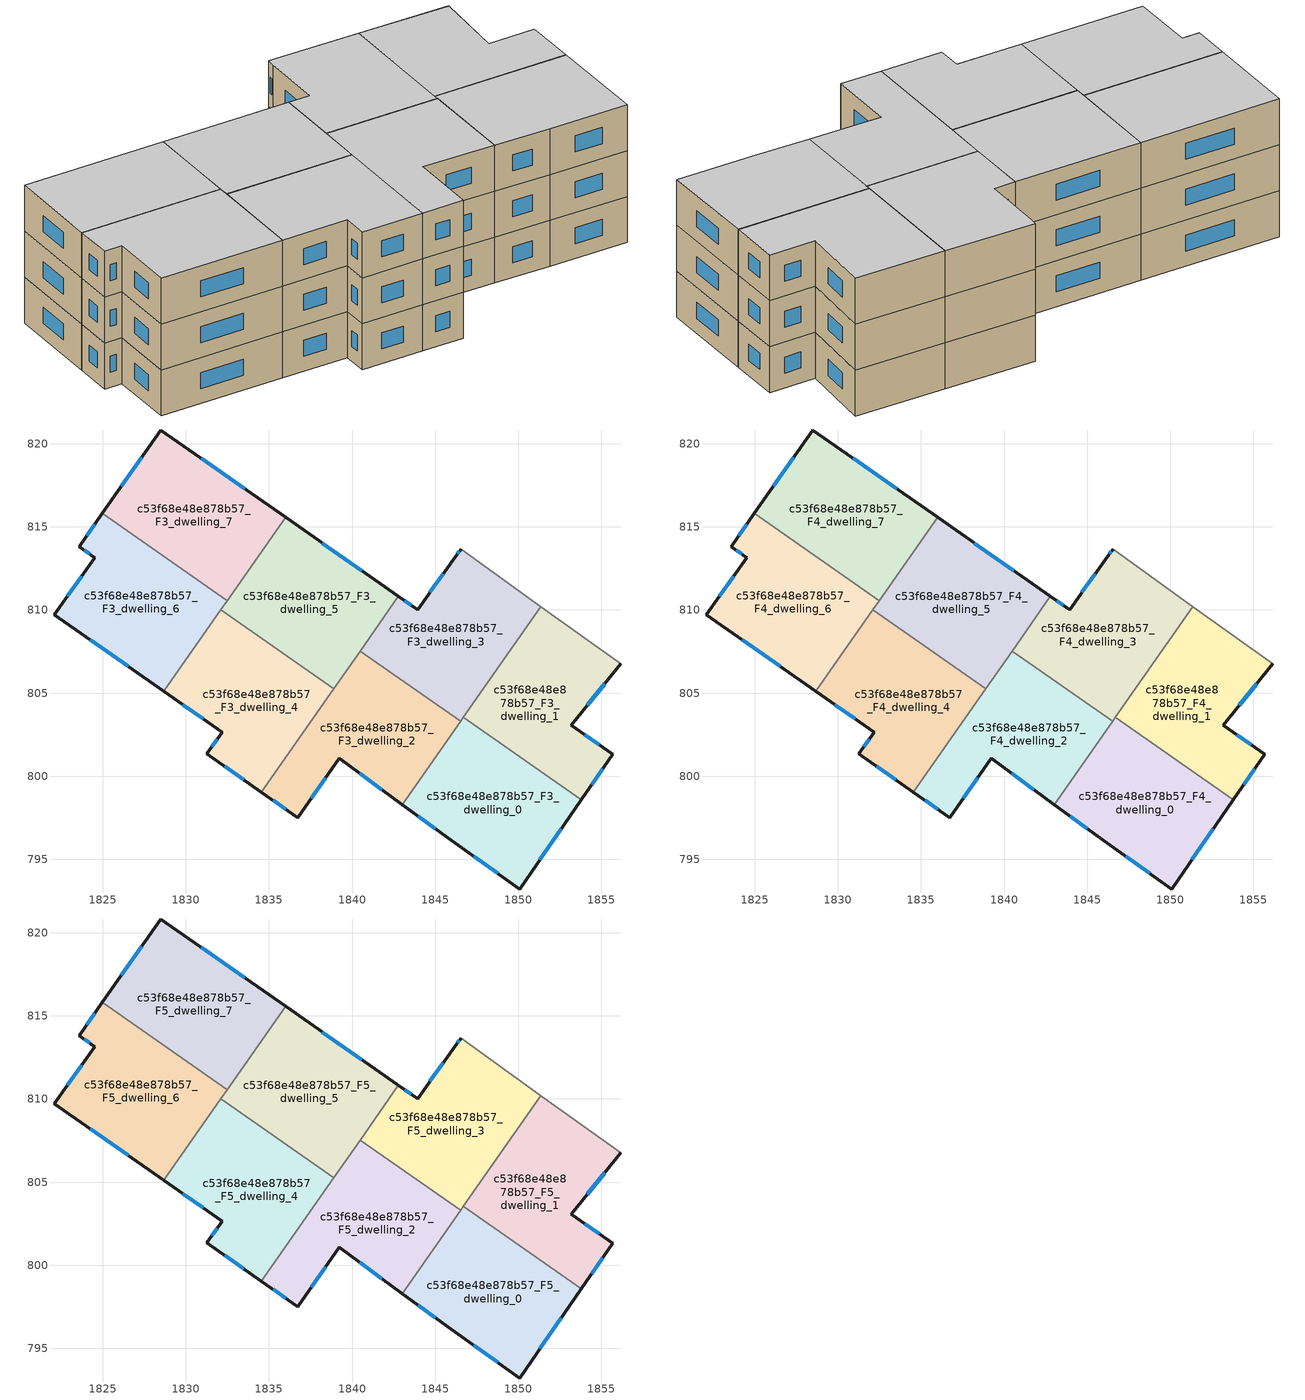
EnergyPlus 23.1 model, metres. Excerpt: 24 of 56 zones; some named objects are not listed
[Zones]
c53f68e48e878b57_F3_dwelling_0
 floor to c53f68e48e878b57_F2_dwelling_0 (EU_floor_Construction): 1853.79,798.58 1850.1,793.22 1845.96,796.16 1843.03,798.3 1846.7,803.54 z9
 wall outside (EU_wall_Construction): 1843.03,798.3 1845.96,796.16 1850.1,793.22 1853.79,798.58 z9:12
 wall to c53f68e48e878b57_F3_dwelling_1 (EU_wall_Construction): 1853.79,798.58 1846.7,803.54 z9:12
 wall to c53f68e48e878b57_F3_dwelling_2 (EU_wall_Construction): 1846.54,803.3 1843.03,798.3 z9:12
 wall to c53f68e48e878b57_F3_dwelling_3 (EU_wall_Construction): 1846.7,803.54 1846.54,803.3 z9:12
 window (EU_Window_Construction): 1851.3,794.96 1852.59,796.84 / 1847.31,795.2 1848.75,794.17 / 1843.98,797.6 1845.01,796.85 z9.98:11.02
c53f68e48e878b57_F3_dwelling_1
 floor to c53f68e48e878b57_F2_dwelling_1 (EU_floor_Construction): 1856.15,806.76 1853.19,803.06 1855.69,801.34 1853.79,798.58 1846.7,803.54 1851.36,810.21 z9
 wall outside (EU_wall_Construction): 1853.79,798.58 1855.69,801.34 1853.19,803.06 1856.15,806.76 z9:12
 wall adiabatic (EU_wall_Construction): 1856.15,806.76 1851.36,810.21 z9:12
 wall to c53f68e48e878b57_F3_dwelling_3 (EU_wall_Construction): 1851.36,810.21 1846.7,803.54 z9:12
 window (EU_Window_Construction): 1854.15,804.26 1855.19,805.55 / 1854.88,801.9 1854,802.5 / 1854.41,799.48 1855.07,800.44 z9.98:11.02
c53f68e48e878b57_F3_dwelling_2
 floor to c53f68e48e878b57_F2_dwelling_2 (EU_floor_Construction): 1846.53,803.3 1843.03,798.3 1839.23,801.08 1836.73,797.52 1834.55,799.04 1840.49,807.53 z9
 wall outside (EU_wall_Construction): 1834.55,799.04 1836.73,797.52 1839.23,801.08 1843.03,798.3 z9:12
 wall to c53f68e48e878b57_F3_dwelling_3 (EU_wall_Construction): 1846.53,803.3 1840.49,807.53 z9:12
 wall to c53f68e48e878b57_F3_dwelling_4 (EU_wall_Construction): 1838.91,805.27 1834.55,799.04 z9:12
 wall to c53f68e48e878b57_F3_dwelling_5 (EU_wall_Construction): 1840.49,807.53 1838.91,805.27 z9:12
 window (EU_Window_Construction): 1840.47,800.17 1841.8,799.2 / 1837.54,798.67 1838.42,799.92 / 1835.26,798.55 1836.02,798.01 z9.98:11.02
c53f68e48e878b57_F3_dwelling_3
 floor to c53f68e48e878b57_F2_dwelling_3 (EU_floor_Construction): 1851.36,810.21 1846.53,803.3 1840.49,807.53 1842.79,810.82 1843.94,810.02 1846.23,813.24 1846.57,813.67 z9
 wall outside (EU_wall_Construction): 1846.57,813.67 1846.23,813.24 1843.94,810.02 1842.79,810.82 z9:12
 wall adiabatic (EU_wall_Construction): 1851.36,810.21 1846.57,813.67 z9:12
 wall to c53f68e48e878b57_F3_dwelling_5 (EU_wall_Construction): 1842.79,810.82 1840.49,807.53 z9:12
 window (EU_Window_Construction): 1846.46,813.53 1846.34,813.38 / 1843.57,810.28 1843.16,810.56 / 1845.48,812.19 1844.68,811.06 z9.98:11.02
c53f68e48e878b57_F3_dwelling_4
 floor to c53f68e48e878b57_F2_dwelling_4 (EU_floor_Construction): 1838.91,805.27 1834.55,799.04 1831.26,801.35 1832.18,802.66 1828.68,805.11 1832.12,810.02 z9
 wall outside (EU_wall_Construction): 1828.68,805.11 1832.18,802.66 1831.26,801.35 1834.55,799.04 z9:12
 wall to c53f68e48e878b57_F3_dwelling_5 (EU_wall_Construction): 1838.91,805.27 1832.12,810.02 z9:12
 wall to c53f68e48e878b57_F3_dwelling_6 (EU_wall_Construction): 1832.12,810.02 1828.68,805.11 z9:12
 window (EU_Window_Construction): 1832.33,800.6 1833.48,799.79 / 1831.88,802.23 1831.56,801.77 / 1829.82,804.31 1831.04,803.45 z9.98:11.02
c53f68e48e878b57_F3_dwelling_5
 floor to c53f68e48e878b57_F2_dwelling_5 (EU_floor_Construction): 1842.79,810.82 1838.91,805.27 1832.12,810.02 1836,815.57 z9
 wall outside (EU_wall_Construction): 1842.79,810.82 1836,815.57 z9:12
 wall to c53f68e48e878b57_F3_dwelling_7 (EU_wall_Construction): 1836,815.57 1832.49,810.55 z9:12
 wall to c53f68e48e878b57_F3_dwelling_6 (EU_wall_Construction): 1832.49,810.55 1832.12,810.02 z9:12
 window (EU_Window_Construction): 1840.58,812.37 1838.21,814.03 z9.98:11.02
c53f68e48e878b57_F3_dwelling_6
 floor to c53f68e48e878b57_F2_dwelling_6 (EU_floor_Construction): 1832.49,810.55 1828.68,805.11 1822.1,809.71 1824.51,813.16 1823.58,813.81 1824.98,815.81 z9
 wall outside (EU_wall_Construction): 1824.98,815.81 1823.58,813.81 1824.51,813.16 1822.1,809.71 1828.68,805.11 z9:12
 wall to c53f68e48e878b57_F3_dwelling_7 (EU_wall_Construction): 1832.49,810.55 1824.98,815.81 z9:12
 window (EU_Window_Construction): 1824.24,808.21 1826.54,806.6 / 1823.73,812.04 1822.88,810.83 / 1823.88,813.6 1824.21,813.37 / 1824.52,815.16 1824.03,814.46 z9.98:11.02
c53f68e48e878b57_F3_dwelling_7
 floor to c53f68e48e878b57_F2_dwelling_7 (EU_floor_Construction): 1836,815.57 1832.49,810.55 1824.98,815.81 1828.49,820.83 z9
 wall outside (EU_wall_Construction): 1836,815.57 1828.49,820.83 1824.98,815.81 z9:12
 window (EU_Window_Construction): 1827.35,819.19 1826.12,817.44 / 1833.56,817.28 1830.93,819.12 z9.98:11.02
c53f68e48e878b57_F4_dwelling_0
 floor to c53f68e48e878b57_F3_dwelling_0 (EU_floor_Construction): 1853.79,798.58 1850.1,793.22 1845.96,796.16 1843.03,798.3 1846.7,803.54 z12
 wall outside (EU_wall_Construction): 1843.03,798.3 1845.96,796.16 1850.1,793.22 1853.79,798.58 z12:15
 wall to c53f68e48e878b57_F4_dwelling_1 (EU_wall_Construction): 1853.79,798.58 1846.7,803.54 z12:15
 wall to c53f68e48e878b57_F4_dwelling_2 (EU_wall_Construction): 1846.54,803.3 1843.03,798.3 z12:15
 wall to c53f68e48e878b57_F4_dwelling_3 (EU_wall_Construction): 1846.7,803.54 1846.54,803.3 z12:15
 window (EU_Window_Construction): 1851.3,794.96 1852.59,796.84 / 1847.31,795.2 1848.75,794.17 / 1843.98,797.6 1845.01,796.85 z12.98:14.02
c53f68e48e878b57_F4_dwelling_1
 floor to c53f68e48e878b57_F3_dwelling_1 (EU_floor_Construction): 1856.15,806.76 1853.19,803.06 1855.69,801.34 1853.79,798.58 1846.7,803.54 1851.36,810.21 z12
 wall outside (EU_wall_Construction): 1853.79,798.58 1855.69,801.34 1853.19,803.06 1856.15,806.76 z12:15
 wall adiabatic (EU_wall_Construction): 1856.15,806.76 1851.36,810.21 z12:15
 wall to c53f68e48e878b57_F4_dwelling_3 (EU_wall_Construction): 1851.36,810.21 1846.7,803.54 z12:15
 window (EU_Window_Construction): 1854.15,804.26 1855.19,805.55 / 1854.88,801.9 1854,802.5 / 1854.41,799.48 1855.07,800.44 z12.98:14.02
c53f68e48e878b57_F4_dwelling_2
 floor to c53f68e48e878b57_F3_dwelling_2 (EU_floor_Construction): 1846.53,803.3 1843.03,798.3 1839.23,801.08 1836.73,797.52 1834.55,799.04 1840.49,807.53 z12
 wall outside (EU_wall_Construction): 1834.55,799.04 1836.73,797.52 1839.23,801.08 1843.03,798.3 z12:15
 wall to c53f68e48e878b57_F4_dwelling_3 (EU_wall_Construction): 1846.53,803.3 1840.49,807.53 z12:15
 wall to c53f68e48e878b57_F4_dwelling_4 (EU_wall_Construction): 1838.91,805.27 1834.55,799.04 z12:15
 wall to c53f68e48e878b57_F4_dwelling_5 (EU_wall_Construction): 1840.49,807.53 1838.91,805.27 z12:15
 window (EU_Window_Construction): 1840.47,800.17 1841.8,799.2 / 1837.54,798.67 1838.42,799.92 / 1835.26,798.55 1836.02,798.01 z12.98:14.02
c53f68e48e878b57_F4_dwelling_3
 floor to c53f68e48e878b57_F3_dwelling_3 (EU_floor_Construction): 1851.36,810.21 1846.53,803.3 1840.49,807.53 1842.79,810.82 1843.94,810.02 1846.23,813.24 1846.57,813.67 z12
 wall outside (EU_wall_Construction): 1846.57,813.67 1846.23,813.24 1843.94,810.02 1842.79,810.82 z12:15
 wall adiabatic (EU_wall_Construction): 1851.36,810.21 1846.57,813.67 z12:15
 wall to c53f68e48e878b57_F4_dwelling_5 (EU_wall_Construction): 1842.79,810.82 1840.49,807.53 z12:15
 window (EU_Window_Construction): 1846.46,813.53 1846.34,813.38 / 1843.57,810.28 1843.16,810.56 / 1845.48,812.19 1844.68,811.06 z12.98:14.02
c53f68e48e878b57_F4_dwelling_4
 floor to c53f68e48e878b57_F3_dwelling_4 (EU_floor_Construction): 1838.91,805.27 1834.55,799.04 1831.26,801.35 1832.18,802.66 1828.68,805.11 1832.12,810.02 z12
 wall outside (EU_wall_Construction): 1828.68,805.11 1832.18,802.66 1831.26,801.35 1834.55,799.04 z12:15
 wall to c53f68e48e878b57_F4_dwelling_5 (EU_wall_Construction): 1838.91,805.27 1832.12,810.02 z12:15
 wall to c53f68e48e878b57_F4_dwelling_6 (EU_wall_Construction): 1832.12,810.02 1828.68,805.11 z12:15
 window (EU_Window_Construction): 1832.33,800.6 1833.48,799.79 / 1831.88,802.23 1831.56,801.77 / 1829.82,804.31 1831.04,803.45 z12.98:14.02
c53f68e48e878b57_F4_dwelling_5
 floor to c53f68e48e878b57_F3_dwelling_5 (EU_floor_Construction): 1842.79,810.82 1838.91,805.27 1832.12,810.02 1836,815.57 z12
 wall outside (EU_wall_Construction): 1842.79,810.82 1836,815.57 z12:15
 wall to c53f68e48e878b57_F4_dwelling_7 (EU_wall_Construction): 1836,815.57 1832.49,810.55 z12:15
 wall to c53f68e48e878b57_F4_dwelling_6 (EU_wall_Construction): 1832.49,810.55 1832.12,810.02 z12:15
 window (EU_Window_Construction): 1840.58,812.37 1838.21,814.03 z12.98:14.02
c53f68e48e878b57_F4_dwelling_6
 floor to c53f68e48e878b57_F3_dwelling_6 (EU_floor_Construction): 1832.49,810.55 1828.68,805.11 1822.1,809.71 1824.51,813.16 1823.58,813.81 1824.98,815.81 z12
 wall outside (EU_wall_Construction): 1824.98,815.81 1823.58,813.81 1824.51,813.16 1822.1,809.71 1828.68,805.11 z12:15
 wall to c53f68e48e878b57_F4_dwelling_7 (EU_wall_Construction): 1832.49,810.55 1824.98,815.81 z12:15
 window (EU_Window_Construction): 1824.24,808.21 1826.54,806.6 / 1823.73,812.04 1822.88,810.83 / 1823.88,813.6 1824.21,813.37 / 1824.52,815.16 1824.03,814.46 z12.98:14.02
c53f68e48e878b57_F4_dwelling_7
 floor to c53f68e48e878b57_F3_dwelling_7 (EU_floor_Construction): 1836,815.57 1832.49,810.55 1824.98,815.81 1828.49,820.83 z12
 wall outside (EU_wall_Construction): 1836,815.57 1828.49,820.83 1824.98,815.81 z12:15
 window (EU_Window_Construction): 1827.35,819.19 1826.12,817.44 / 1833.56,817.28 1830.93,819.12 z12.98:14.02
c53f68e48e878b57_F5_dwelling_0
 floor to c53f68e48e878b57_F4_dwelling_0 (EU_floor_Construction): 1853.79,798.58 1850.1,793.22 1845.96,796.16 1843.03,798.3 1846.7,803.54 z15
 wall outside (EU_wall_Construction): 1843.03,798.3 1845.96,796.16 1850.1,793.22 1853.79,798.58 z15:18
 wall to c53f68e48e878b57_F5_dwelling_1 (EU_wall_Construction): 1853.79,798.58 1846.7,803.54 z15:18
 wall to c53f68e48e878b57_F5_dwelling_2 (EU_wall_Construction): 1846.54,803.3 1843.03,798.3 z15:18
 wall to c53f68e48e878b57_F5_dwelling_3 (EU_wall_Construction): 1846.7,803.54 1846.54,803.3 z15:18
 window (EU_Window_Construction): 1851.3,794.96 1852.59,796.84 / 1847.31,795.2 1848.75,794.17 / 1843.98,797.6 1845.01,796.85 z15.98:17.02
 ceiling to c53f68e48e878b57_F6_dwelling_0 (EU_floor_Construction): 1850.1,793.22 1853.79,798.58 1846.7,803.54 1843.03,798.3 1845.96,796.16 z18
c53f68e48e878b57_F5_dwelling_1
 floor to c53f68e48e878b57_F4_dwelling_1 (EU_floor_Construction): 1856.15,806.76 1853.19,803.06 1855.69,801.34 1853.79,798.58 1846.7,803.54 1851.36,810.21 z15
 wall outside (EU_wall_Construction): 1853.79,798.58 1855.69,801.34 1853.19,803.06 1856.15,806.76 z15:18
 wall adiabatic (EU_wall_Construction): 1856.15,806.76 1851.36,810.21 z15:18
 wall to c53f68e48e878b57_F5_dwelling_3 (EU_wall_Construction): 1851.36,810.21 1846.7,803.54 z15:18
 window (EU_Window_Construction): 1854.15,804.26 1855.19,805.55 / 1854.88,801.9 1854,802.5 / 1854.41,799.48 1855.07,800.44 z15.98:17.02
 ceiling to c53f68e48e878b57_F6_dwelling_1 (EU_floor_Construction): 1853.79,798.58 1855.69,801.34 1853.19,803.06 1856.15,806.76 1851.36,810.21 1846.7,803.54 z18
c53f68e48e878b57_F5_dwelling_2
 floor to c53f68e48e878b57_F4_dwelling_2 (EU_floor_Construction): 1846.53,803.3 1843.03,798.3 1839.23,801.08 1836.73,797.52 1834.55,799.04 1840.49,807.53 z15
 wall outside (EU_wall_Construction): 1834.55,799.04 1836.73,797.52 1839.23,801.08 1843.03,798.3 z15:18
 wall to c53f68e48e878b57_F5_dwelling_3 (EU_wall_Construction): 1846.53,803.3 1840.49,807.53 z15:18
 wall to c53f68e48e878b57_F5_dwelling_4 (EU_wall_Construction): 1838.91,805.27 1834.55,799.04 z15:18
 wall to c53f68e48e878b57_F5_dwelling_5 (EU_wall_Construction): 1840.49,807.53 1838.91,805.27 z15:18
 window (EU_Window_Construction): 1840.47,800.17 1841.8,799.2 / 1837.54,798.67 1838.42,799.92 / 1835.26,798.55 1836.02,798.01 z15.98:17.02
 ceiling to c53f68e48e878b57_F6_dwelling_2 (EU_floor_Construction): 1843.03,798.3 1846.53,803.3 1840.49,807.53 1834.55,799.04 1836.73,797.52 1839.23,801.08 z18
c53f68e48e878b57_F5_dwelling_3
 floor to c53f68e48e878b57_F4_dwelling_3 (EU_floor_Construction): 1851.36,810.21 1846.53,803.3 1840.49,807.53 1842.79,810.82 1843.94,810.02 1846.23,813.24 1846.57,813.67 z15
 wall outside (EU_wall_Construction): 1846.57,813.67 1846.23,813.24 1843.94,810.02 1842.79,810.82 z15:18
 wall adiabatic (EU_wall_Construction): 1851.36,810.21 1846.57,813.67 z15:18
 wall to c53f68e48e878b57_F5_dwelling_5 (EU_wall_Construction): 1842.79,810.82 1840.49,807.53 z15:18
 window (EU_Window_Construction): 1846.46,813.53 1846.34,813.38 / 1843.57,810.28 1843.16,810.56 / 1845.48,812.19 1844.68,811.06 z15.98:17.02
 ceiling to c53f68e48e878b57_F6_dwelling_3 (EU_floor_Construction): 1846.53,803.3 1851.36,810.21 1846.57,813.67 1846.23,813.24 1843.94,810.02 1842.79,810.82 1840.49,807.53 z18
c53f68e48e878b57_F5_dwelling_4
 floor to c53f68e48e878b57_F4_dwelling_4 (EU_floor_Construction): 1838.91,805.27 1834.55,799.04 1831.26,801.35 1832.18,802.66 1828.68,805.11 1832.12,810.02 z15
 wall outside (EU_wall_Construction): 1828.68,805.11 1832.18,802.66 1831.26,801.35 1834.55,799.04 z15:18
 wall to c53f68e48e878b57_F5_dwelling_5 (EU_wall_Construction): 1838.91,805.27 1832.12,810.02 z15:18
 wall to c53f68e48e878b57_F5_dwelling_6 (EU_wall_Construction): 1832.12,810.02 1828.68,805.11 z15:18
 window (EU_Window_Construction): 1832.33,800.6 1833.48,799.79 / 1831.88,802.23 1831.56,801.77 / 1829.82,804.31 1831.04,803.45 z15.98:17.02
 ceiling to c53f68e48e878b57_F6_dwelling_4 (EU_floor_Construction): 1834.55,799.04 1838.91,805.27 1832.12,810.02 1828.68,805.11 1832.18,802.66 1831.26,801.35 z18
c53f68e48e878b57_F5_dwelling_5
 floor to c53f68e48e878b57_F4_dwelling_5 (EU_floor_Construction): 1842.79,810.82 1838.91,805.27 1832.12,810.02 1836,815.57 z15
 wall outside (EU_wall_Construction): 1842.79,810.82 1836,815.57 z15:18
 wall to c53f68e48e878b57_F5_dwelling_7 (EU_wall_Construction): 1836,815.57 1832.49,810.55 z15:18
 wall to c53f68e48e878b57_F5_dwelling_6 (EU_wall_Construction): 1832.49,810.55 1832.12,810.02 z15:18
 window (EU_Window_Construction): 1840.58,812.37 1838.21,814.03 z15.98:17.02
 ceiling to c53f68e48e878b57_F6_dwelling_5 (EU_floor_Construction): 1838.91,805.27 1842.79,810.82 1836,815.57 1832.12,810.02 z18
c53f68e48e878b57_F5_dwelling_6
 floor to c53f68e48e878b57_F4_dwelling_6 (EU_floor_Construction): 1832.49,810.55 1828.68,805.11 1822.1,809.71 1824.51,813.16 1823.58,813.81 1824.98,815.81 z15
 wall outside (EU_wall_Construction): 1824.98,815.81 1823.58,813.81 1824.51,813.16 1822.1,809.71 1828.68,805.11 z15:18
 wall to c53f68e48e878b57_F5_dwelling_7 (EU_wall_Construction): 1832.49,810.55 1824.98,815.81 z15:18
 window (EU_Window_Construction): 1824.24,808.21 1826.54,806.6 / 1823.73,812.04 1822.88,810.83 / 1823.88,813.6 1824.21,813.37 / 1824.52,815.16 1824.03,814.46 z15.98:17.02
 ceiling to c53f68e48e878b57_F6_dwelling_6 (EU_floor_Construction): 1828.68,805.11 1832.49,810.55 1824.98,815.81 1823.58,813.81 1824.51,813.16 1822.1,809.71 z18
c53f68e48e878b57_F5_dwelling_7
 floor to c53f68e48e878b57_F4_dwelling_7 (EU_floor_Construction): 1836,815.57 1832.49,810.55 1824.98,815.81 1828.49,820.83 z15
 wall outside (EU_wall_Construction): 1836,815.57 1828.49,820.83 1824.98,815.81 z15:18
 window (EU_Window_Construction): 1827.35,819.19 1826.12,817.44 / 1833.56,817.28 1830.93,819.12 z15.98:17.02
 ceiling to c53f68e48e878b57_F6_dwelling_7 (EU_floor_Construction): 1832.49,810.55 1836,815.57 1828.49,820.83 1824.98,815.81 z18
[Building]
EU S2 Campaign: North Axis=0; Terrain=City; Solar Distribution=FullExterior
[Site:Location]
Bologna: Latitude=44.5; Longitude=11.25; Time Zone=1; Elevation=37
[SizingPeriod:WeatherFileDays]
AnnualSizingPeriod: Begin Month=1; Begin Day of Month=1; End Month=12; End Day of Month=31; Day of Week for Start Day=Monday; Use Weather File Daylight Saving Period=No; Use Weather File Rain and Snow Indicators=No
[MATERIAL]
EU_InternalMass_Material: Roughness=MediumRough; Thickness=0.1; Conductivity=1; Density=1800; Specific Heat=900; Thermal Absorptance=0.9; Solar Absorptance=0.7; Visible Absorptance=0.7
[MATERIAL:NOMASS] Roughness=MediumRough; Thermal Absorptance=0.9; Solar Absorptance=0.7; Visible Absorptance=0.7
Name | Thermal Resistance
EU_wall_NoMass | 0.905828
EU_floor_NoMass | 0.67114
[WINDOWMATERIAL:SIMPLEGLAZINGSYSTEM]
EU_Window_SimpleGlazing: UFactor=4.52486; Solar Heat Gain Coefficient=0.85; Visible Transmittance=0.85
[CONSTRUCTION]
EU_wall_Construction: EU_wall_NoMass
EU_floor_Construction: EU_floor_NoMass
EU_Window_Construction: EU_Window_SimpleGlazing
EU_InternalMass_Construction: EU_InternalMass_Material
[ZONE] Type=1; Multiplier=1; Ceiling Height=autocalculate; Floor Area=autocalculate; Part of Total Floor Area=Yes
Name | Volume
c53f68e48e878b57_F3_dwelling_0; c53f68e48e878b57_F4_dwelling_0; c53f68e48e878b57_F5_dwelling_0; c53f68e48e878b57_F3_dwelling_3; c53f68e48e878b57_F4_dwelling_3; c53f68e48e878b57_F5_dwelling_3 | 168.45
c53f68e48e878b57_F3_dwelling_1; c53f68e48e878b57_F4_dwelling_1; c53f68e48e878b57_F5_dwelling_1 | 168.465
c53f68e48e878b57_F3_dwelling_2; c53f68e48e878b57_F4_dwelling_2; c53f68e48e878b57_F5_dwelling_2 | 168.464
c53f68e48e878b57_F3_dwelling_4; c53f68e48e878b57_F4_dwelling_4; c53f68e48e878b57_F5_dwelling_4 | 168.467
c53f68e48e878b57_F3_dwelling_5; c53f68e48e878b57_F4_dwelling_5; c53f68e48e878b57_F5_dwelling_5 | 168.447
c53f68e48e878b57_F3_dwelling_6; c53f68e48e878b57_F4_dwelling_6; c53f68e48e878b57_F5_dwelling_6 | 168.453
c53f68e48e878b57_F3_dwelling_7; c53f68e48e878b57_F4_dwelling_7; c53f68e48e878b57_F5_dwelling_7 | 168.456
[INTERNALMASS] Construction=EU_InternalMass_Construction
Name | Zone or ZoneList | Surface Area
c53f68e48e878b57_F3_dwelling_0_EU_InternalMass | c53f68e48e878b57_F3_dwelling_0 | 56.1502
c53f68e48e878b57_F3_dwelling_1_EU_InternalMass | c53f68e48e878b57_F3_dwelling_1 | 56.1546
c53f68e48e878b57_F3_dwelling_2_EU_InternalMass | c53f68e48e878b57_F3_dwelling_2 | 56.1549
c53f68e48e878b57_F3_dwelling_3_EU_InternalMass | c53f68e48e878b57_F3_dwelling_3 | 56.1502
c53f68e48e878b57_F3_dwelling_4_EU_InternalMass | c53f68e48e878b57_F3_dwelling_4 | 56.1561
c53f68e48e878b57_F3_dwelling_5_EU_InternalMass | c53f68e48e878b57_F3_dwelling_5 | 56.1491
c53f68e48e878b57_F3_dwelling_6_EU_InternalMass | c53f68e48e878b57_F3_dwelling_6 | 56.151
c53f68e48e878b57_F3_dwelling_7_EU_InternalMass | c53f68e48e878b57_F3_dwelling_7 | 56.1521
c53f68e48e878b57_F4_dwelling_0_EU_InternalMass | c53f68e48e878b57_F4_dwelling_0 | 56.1502
c53f68e48e878b57_F4_dwelling_1_EU_InternalMass | c53f68e48e878b57_F4_dwelling_1 | 56.1546
c53f68e48e878b57_F4_dwelling_2_EU_InternalMass | c53f68e48e878b57_F4_dwelling_2 | 56.1549
c53f68e48e878b57_F4_dwelling_3_EU_InternalMass | c53f68e48e878b57_F4_dwelling_3 | 56.1502
c53f68e48e878b57_F4_dwelling_4_EU_InternalMass | c53f68e48e878b57_F4_dwelling_4 | 56.1561
c53f68e48e878b57_F4_dwelling_5_EU_InternalMass | c53f68e48e878b57_F4_dwelling_5 | 56.1491
c53f68e48e878b57_F4_dwelling_6_EU_InternalMass | c53f68e48e878b57_F4_dwelling_6 | 56.151
c53f68e48e878b57_F4_dwelling_7_EU_InternalMass | c53f68e48e878b57_F4_dwelling_7 | 56.1521
c53f68e48e878b57_F5_dwelling_0_EU_InternalMass | c53f68e48e878b57_F5_dwelling_0 | 56.1502
c53f68e48e878b57_F5_dwelling_1_EU_InternalMass | c53f68e48e878b57_F5_dwelling_1 | 56.1546
c53f68e48e878b57_F5_dwelling_2_EU_InternalMass | c53f68e48e878b57_F5_dwelling_2 | 56.1549
c53f68e48e878b57_F5_dwelling_3_EU_InternalMass | c53f68e48e878b57_F5_dwelling_3 | 56.1502
c53f68e48e878b57_F5_dwelling_4_EU_InternalMass | c53f68e48e878b57_F5_dwelling_4 | 56.1561
c53f68e48e878b57_F5_dwelling_5_EU_InternalMass | c53f68e48e878b57_F5_dwelling_5 | 56.1491
c53f68e48e878b57_F5_dwelling_6_EU_InternalMass | c53f68e48e878b57_F5_dwelling_6 | 56.151
c53f68e48e878b57_F5_dwelling_7_EU_InternalMass | c53f68e48e878b57_F5_dwelling_7 | 56.1521
[OTHEREQUIPMENT] Fuel Type=Electricity; Design Level Calculation Method=Watts/Area; Power per Zone Floor Area=1; Fraction Latent=0; Fraction Radiant=0; Fraction Lost=0; Carbon Dioxide Generation Rate=0; EndUse Subcategory=EU_Step8_InternalGains
Name | Zone or ZoneList or Space or SpaceList | Schedule
EU_Step8_InternalGain_c53f68e48e878b57_F3_dwelling_0_f000 | c53f68e48e878b57_F3_dwelling_0 | EU_Step8_GainSchedule_c53f68e48e878b57_F3_dwelling_0_f000
EU_Step8_InternalGain_c53f68e48e878b57_F3_dwelling_1_f000 | c53f68e48e878b57_F3_dwelling_1 | EU_Step8_GainSchedule_c53f68e48e878b57_F3_dwelling_1_f000
EU_Step8_InternalGain_c53f68e48e878b57_F3_dwelling_2_f000 | c53f68e48e878b57_F3_dwelling_2 | EU_Step8_GainSchedule_c53f68e48e878b57_F3_dwelling_2_f000
EU_Step8_InternalGain_c53f68e48e878b57_F3_dwelling_3_f000 | c53f68e48e878b57_F3_dwelling_3 | EU_Step8_GainSchedule_c53f68e48e878b57_F3_dwelling_3_f000
EU_Step8_InternalGain_c53f68e48e878b57_F3_dwelling_4_f000 | c53f68e48e878b57_F3_dwelling_4 | EU_Step8_GainSchedule_c53f68e48e878b57_F3_dwelling_4_f000
EU_Step8_InternalGain_c53f68e48e878b57_F3_dwelling_5_f000 | c53f68e48e878b57_F3_dwelling_5 | EU_Step8_GainSchedule_c53f68e48e878b57_F3_dwelling_5_f000
EU_Step8_InternalGain_c53f68e48e878b57_F3_dwelling_6_f000 | c53f68e48e878b57_F3_dwelling_6 | EU_Step8_GainSchedule_c53f68e48e878b57_F3_dwelling_6_f000
EU_Step8_InternalGain_c53f68e48e878b57_F3_dwelling_7_f000 | c53f68e48e878b57_F3_dwelling_7 | EU_Step8_GainSchedule_c53f68e48e878b57_F3_dwelling_7_f000
EU_Step8_InternalGain_c53f68e48e878b57_F4_dwelling_0_f000 | c53f68e48e878b57_F4_dwelling_0 | EU_Step8_GainSchedule_c53f68e48e878b57_F4_dwelling_0_f000
EU_Step8_InternalGain_c53f68e48e878b57_F4_dwelling_1_f000 | c53f68e48e878b57_F4_dwelling_1 | EU_Step8_GainSchedule_c53f68e48e878b57_F4_dwelling_1_f000
EU_Step8_InternalGain_c53f68e48e878b57_F4_dwelling_2_f000 | c53f68e48e878b57_F4_dwelling_2 | EU_Step8_GainSchedule_c53f68e48e878b57_F4_dwelling_2_f000
EU_Step8_InternalGain_c53f68e48e878b57_F4_dwelling_3_f000 | c53f68e48e878b57_F4_dwelling_3 | EU_Step8_GainSchedule_c53f68e48e878b57_F4_dwelling_3_f000
EU_Step8_InternalGain_c53f68e48e878b57_F4_dwelling_4_f000 | c53f68e48e878b57_F4_dwelling_4 | EU_Step8_GainSchedule_c53f68e48e878b57_F4_dwelling_4_f000
EU_Step8_InternalGain_c53f68e48e878b57_F4_dwelling_5_f000 | c53f68e48e878b57_F4_dwelling_5 | EU_Step8_GainSchedule_c53f68e48e878b57_F4_dwelling_5_f000
EU_Step8_InternalGain_c53f68e48e878b57_F4_dwelling_6_f000 | c53f68e48e878b57_F4_dwelling_6 | EU_Step8_GainSchedule_c53f68e48e878b57_F4_dwelling_6_f000
EU_Step8_InternalGain_c53f68e48e878b57_F4_dwelling_7_f000 | c53f68e48e878b57_F4_dwelling_7 | EU_Step8_GainSchedule_c53f68e48e878b57_F4_dwelling_7_f000
EU_Step8_InternalGain_c53f68e48e878b57_F5_dwelling_0_f000 | c53f68e48e878b57_F5_dwelling_0 | EU_Step8_GainSchedule_c53f68e48e878b57_F5_dwelling_0_f000
EU_Step8_InternalGain_c53f68e48e878b57_F5_dwelling_1_f000 | c53f68e48e878b57_F5_dwelling_1 | EU_Step8_GainSchedule_c53f68e48e878b57_F5_dwelling_1_f000
EU_Step8_InternalGain_c53f68e48e878b57_F5_dwelling_2_f000 | c53f68e48e878b57_F5_dwelling_2 | EU_Step8_GainSchedule_c53f68e48e878b57_F5_dwelling_2_f000
EU_Step8_InternalGain_c53f68e48e878b57_F5_dwelling_3_f000 | c53f68e48e878b57_F5_dwelling_3 | EU_Step8_GainSchedule_c53f68e48e878b57_F5_dwelling_3_f000
EU_Step8_InternalGain_c53f68e48e878b57_F5_dwelling_4_f000 | c53f68e48e878b57_F5_dwelling_4 | EU_Step8_GainSchedule_c53f68e48e878b57_F5_dwelling_4_f000
EU_Step8_InternalGain_c53f68e48e878b57_F5_dwelling_5_f000 | c53f68e48e878b57_F5_dwelling_5 | EU_Step8_GainSchedule_c53f68e48e878b57_F5_dwelling_5_f000
EU_Step8_InternalGain_c53f68e48e878b57_F5_dwelling_6_f000 | c53f68e48e878b57_F5_dwelling_6 | EU_Step8_GainSchedule_c53f68e48e878b57_F5_dwelling_6_f000
EU_Step8_InternalGain_c53f68e48e878b57_F5_dwelling_7_f000 | c53f68e48e878b57_F5_dwelling_7 | EU_Step8_GainSchedule_c53f68e48e878b57_F5_dwelling_7_f000
[ZONEVENTILATION:DESIGNFLOWRATE] Schedule=EU_AlwaysOn; Design Flow Rate Calculation Method=AirChanges/Hour; Air Changes per Hour=0.73129; Ventilation Type=Natural; Fan Pressure Rise=0; Fan Total Efficiency=1; Constant Term Coefficient=1; Temperature Term Coefficient=0; Velocity Term Coefficient=0; Velocity Squared Term Coefficient=0; Minimum Indoor Temperature=-100; Maximum Indoor Temperature=100; Delta Temperature=-100; Minimum Outdoor Temperature=-100; Maximum Outdoor Temperature=100; Maximum Wind Speed=40
Name | Zone or ZoneList or Space or SpaceList
EU_ConstantAir_c53f68e48e878b57_F3_dwelling_0 | c53f68e48e878b57_F3_dwelling_0
EU_ConstantAir_c53f68e48e878b57_F3_dwelling_1 | c53f68e48e878b57_F3_dwelling_1
EU_ConstantAir_c53f68e48e878b57_F3_dwelling_2 | c53f68e48e878b57_F3_dwelling_2
EU_ConstantAir_c53f68e48e878b57_F3_dwelling_3 | c53f68e48e878b57_F3_dwelling_3
EU_ConstantAir_c53f68e48e878b57_F3_dwelling_4 | c53f68e48e878b57_F3_dwelling_4
EU_ConstantAir_c53f68e48e878b57_F3_dwelling_5 | c53f68e48e878b57_F3_dwelling_5
EU_ConstantAir_c53f68e48e878b57_F3_dwelling_6 | c53f68e48e878b57_F3_dwelling_6
EU_ConstantAir_c53f68e48e878b57_F3_dwelling_7 | c53f68e48e878b57_F3_dwelling_7
EU_ConstantAir_c53f68e48e878b57_F4_dwelling_0 | c53f68e48e878b57_F4_dwelling_0
EU_ConstantAir_c53f68e48e878b57_F4_dwelling_1 | c53f68e48e878b57_F4_dwelling_1
EU_ConstantAir_c53f68e48e878b57_F4_dwelling_2 | c53f68e48e878b57_F4_dwelling_2
EU_ConstantAir_c53f68e48e878b57_F4_dwelling_3 | c53f68e48e878b57_F4_dwelling_3
EU_ConstantAir_c53f68e48e878b57_F4_dwelling_4 | c53f68e48e878b57_F4_dwelling_4
EU_ConstantAir_c53f68e48e878b57_F4_dwelling_5 | c53f68e48e878b57_F4_dwelling_5
EU_ConstantAir_c53f68e48e878b57_F4_dwelling_6 | c53f68e48e878b57_F4_dwelling_6
EU_ConstantAir_c53f68e48e878b57_F4_dwelling_7 | c53f68e48e878b57_F4_dwelling_7
EU_ConstantAir_c53f68e48e878b57_F5_dwelling_0 | c53f68e48e878b57_F5_dwelling_0
EU_ConstantAir_c53f68e48e878b57_F5_dwelling_1 | c53f68e48e878b57_F5_dwelling_1
EU_ConstantAir_c53f68e48e878b57_F5_dwelling_2 | c53f68e48e878b57_F5_dwelling_2
EU_ConstantAir_c53f68e48e878b57_F5_dwelling_3 | c53f68e48e878b57_F5_dwelling_3
EU_ConstantAir_c53f68e48e878b57_F5_dwelling_4 | c53f68e48e878b57_F5_dwelling_4
EU_ConstantAir_c53f68e48e878b57_F5_dwelling_5 | c53f68e48e878b57_F5_dwelling_5
EU_ConstantAir_c53f68e48e878b57_F5_dwelling_6 | c53f68e48e878b57_F5_dwelling_6
EU_ConstantAir_c53f68e48e878b57_F5_dwelling_7 | c53f68e48e878b57_F5_dwelling_7
[HVACTEMPLATE:ZONE:IDEALLOADSAIRSYSTEM] System Availability Schedule=EU_AlwaysOn; Maximum Heating Supply Air Temperature=50; Minimum Cooling Supply Air Temperature=13; Maximum Heating Supply Air Humidity Ratio=0.0156; Minimum Cooling Supply Air Humidity Ratio=0.0077; Heating Limit=NoLimit; Cooling Limit=NoLimit; Heating Availability Schedule=EU_AlwaysOn; Cooling Availability Schedule=EU_CoolingOff; Dehumidification Control Type=ConstantSensibleHeatRatio; Cooling Sensible Heat Ratio=0.7; Dehumidification Setpoint=60; Humidification Control Type=None; Humidification Setpoint=30; Outdoor Air Method=None; Outdoor Air Flow Rate per Person=0.00944; Outdoor Air Flow Rate per Zone Floor Area=0; Outdoor Air Flow Rate per Zone=0; Demand Controlled Ventilation Type=None; Outdoor Air Economizer Type=NoEconomizer; Heat Recovery Type=None; Sensible Heat Recovery Effectiveness=0.7; Latent Heat Recovery Effectiveness=0.65
Name | Template Thermostat
c53f68e48e878b57_F3_dwelling_0 | EU_HeatOnly_c53f68e48e878b57_F3_dwelling_0
c53f68e48e878b57_F3_dwelling_1 | EU_HeatOnly_c53f68e48e878b57_F3_dwelling_1
c53f68e48e878b57_F3_dwelling_2 | EU_HeatOnly_c53f68e48e878b57_F3_dwelling_2
c53f68e48e878b57_F3_dwelling_3 | EU_HeatOnly_c53f68e48e878b57_F3_dwelling_3
c53f68e48e878b57_F3_dwelling_4 | EU_HeatOnly_c53f68e48e878b57_F3_dwelling_4
c53f68e48e878b57_F3_dwelling_5 | EU_HeatOnly_c53f68e48e878b57_F3_dwelling_5
c53f68e48e878b57_F3_dwelling_6 | EU_HeatOnly_c53f68e48e878b57_F3_dwelling_6
c53f68e48e878b57_F3_dwelling_7 | EU_HeatOnly_c53f68e48e878b57_F3_dwelling_7
c53f68e48e878b57_F4_dwelling_0 | EU_HeatOnly_c53f68e48e878b57_F4_dwelling_0
c53f68e48e878b57_F4_dwelling_1 | EU_HeatOnly_c53f68e48e878b57_F4_dwelling_1
c53f68e48e878b57_F4_dwelling_2 | EU_HeatOnly_c53f68e48e878b57_F4_dwelling_2
c53f68e48e878b57_F4_dwelling_3 | EU_HeatOnly_c53f68e48e878b57_F4_dwelling_3
c53f68e48e878b57_F4_dwelling_4 | EU_HeatOnly_c53f68e48e878b57_F4_dwelling_4
c53f68e48e878b57_F4_dwelling_5 | EU_HeatOnly_c53f68e48e878b57_F4_dwelling_5
c53f68e48e878b57_F4_dwelling_6 | EU_HeatOnly_c53f68e48e878b57_F4_dwelling_6
c53f68e48e878b57_F4_dwelling_7 | EU_HeatOnly_c53f68e48e878b57_F4_dwelling_7
c53f68e48e878b57_F5_dwelling_0 | EU_HeatOnly_c53f68e48e878b57_F5_dwelling_0
c53f68e48e878b57_F5_dwelling_1 | EU_HeatOnly_c53f68e48e878b57_F5_dwelling_1
c53f68e48e878b57_F5_dwelling_2 | EU_HeatOnly_c53f68e48e878b57_F5_dwelling_2
c53f68e48e878b57_F5_dwelling_3 | EU_HeatOnly_c53f68e48e878b57_F5_dwelling_3
c53f68e48e878b57_F5_dwelling_4 | EU_HeatOnly_c53f68e48e878b57_F5_dwelling_4
c53f68e48e878b57_F5_dwelling_5 | EU_HeatOnly_c53f68e48e878b57_F5_dwelling_5
c53f68e48e878b57_F5_dwelling_6 | EU_HeatOnly_c53f68e48e878b57_F5_dwelling_6
c53f68e48e878b57_F5_dwelling_7 | EU_HeatOnly_c53f68e48e878b57_F5_dwelling_7
[SIZING:ZONE] Zone Cooling Design Supply Air Temperature Input Method=SupplyAirTemperature; Zone Cooling Design Supply Air Temperature=13; Zone Heating Design Supply Air Temperature Input Method=SupplyAirTemperature; Zone Heating Design Supply Air Temperature=50; Zone Cooling Design Supply Air Humidity Ratio=0.008; Zone Heating Design Supply Air Humidity Ratio=0.008; Cooling Design Air Flow Method=DesignDay; Cooling Design Air Flow Rate=0; Cooling Minimum Air Flow per Zone Floor Area=0.000762; Cooling Minimum Air Flow=0; Cooling Minimum Air Flow Fraction=0.2; Heating Design Air Flow Method=DesignDay; Heating Design Air Flow Rate=0; Heating Maximum Air Flow per Zone Floor Area=0.002032; Heating Maximum Air Flow=0.141576; Heating Maximum Air Flow Fraction=0.3; Account for Dedicated Outdoor Air System=No; Dedicated Outdoor Air System Control Strategy=NeutralSupplyAir; Dedicated Outdoor Air Low Setpoint Temperature for Design=autosize; Dedicated Outdoor Air High Setpoint Temperature for Design=autosize; Zone Load Sizing Method=Sensible Load Only No Latent Load; Zone Latent Cooling Design Supply Air Humidity Ratio Input Method=HumidityRatioDifference; Zone Cooling Design Supply Air Humidity Ratio Difference=0.005; Zone Latent Heating Design Supply Air Humidity Ratio Input Method=HumidityRatioDifference; Zone Humidification Design Supply Air Humidity Ratio Difference=0.005
c53f68e48e878b57_F3_dwelling_0; c53f68e48e878b57_F3_dwelling_1; c53f68e48e878b57_F3_dwelling_2; c53f68e48e878b57_F3_dwelling_3; c53f68e48e878b57_F3_dwelling_4; c53f68e48e878b57_F3_dwelling_5; c53f68e48e878b57_F3_dwelling_6; c53f68e48e878b57_F3_dwelling_7; c53f68e48e878b57_F4_dwelling_0; c53f68e48e878b57_F4_dwelling_1; c53f68e48e878b57_F4_dwelling_2; c53f68e48e878b57_F4_dwelling_3; c53f68e48e878b57_F4_dwelling_4; c53f68e48e878b57_F4_dwelling_5; c53f68e48e878b57_F4_dwelling_6; c53f68e48e878b57_F4_dwelling_7; c53f68e48e878b57_F5_dwelling_0; c53f68e48e878b57_F5_dwelling_1; c53f68e48e878b57_F5_dwelling_2; c53f68e48e878b57_F5_dwelling_3; c53f68e48e878b57_F5_dwelling_4; c53f68e48e878b57_F5_dwelling_5; c53f68e48e878b57_F5_dwelling_6; c53f68e48e878b57_F5_dwelling_7
[SCHEDULE:CONSTANT]
Name | Hourly Value
EU_AlwaysOn | 1
EU_CoolingOff | 0
[SCHEDULE:FILE] Column Number=1; Rows to Skip at Top=0; Number of Hours of Data=8760; Column Separator=Comma; Interpolate to Timestep=No; Minutes per Item=60; Adjust Schedule for Daylight Savings=Yes
Name | File
EU_Step8_GainSchedule_c53f68e48e878b57_F3_dwelling_0_f000 | ../../schedules/c53f68e48e878b57/c53f68e48e878b57_F3_dwelling_0_f000_gain.csv
EU_Step8_GainSchedule_c53f68e48e878b57_F3_dwelling_1_f000 | ../../schedules/c53f68e48e878b57/c53f68e48e878b57_F3_dwelling_1_f000_gain.csv
EU_Step8_GainSchedule_c53f68e48e878b57_F3_dwelling_2_f000 | ../../schedules/c53f68e48e878b57/c53f68e48e878b57_F3_dwelling_2_f000_gain.csv
EU_Step8_GainSchedule_c53f68e48e878b57_F3_dwelling_3_f000 | ../../schedules/c53f68e48e878b57/c53f68e48e878b57_F3_dwelling_3_f000_gain.csv
EU_Step8_GainSchedule_c53f68e48e878b57_F3_dwelling_4_f000 | ../../schedules/c53f68e48e878b57/c53f68e48e878b57_F3_dwelling_4_f000_gain.csv
EU_Step8_GainSchedule_c53f68e48e878b57_F3_dwelling_5_f000 | ../../schedules/c53f68e48e878b57/c53f68e48e878b57_F3_dwelling_5_f000_gain.csv
EU_Step8_GainSchedule_c53f68e48e878b57_F3_dwelling_6_f000 | ../../schedules/c53f68e48e878b57/c53f68e48e878b57_F3_dwelling_6_f000_gain.csv
EU_Step8_GainSchedule_c53f68e48e878b57_F3_dwelling_7_f000 | ../../schedules/c53f68e48e878b57/c53f68e48e878b57_F3_dwelling_7_f000_gain.csv
EU_Step8_GainSchedule_c53f68e48e878b57_F4_dwelling_0_f000 | ../../schedules/c53f68e48e878b57/c53f68e48e878b57_F4_dwelling_0_f000_gain.csv
EU_Step8_GainSchedule_c53f68e48e878b57_F4_dwelling_1_f000 | ../../schedules/c53f68e48e878b57/c53f68e48e878b57_F4_dwelling_1_f000_gain.csv
EU_Step8_GainSchedule_c53f68e48e878b57_F4_dwelling_2_f000 | ../../schedules/c53f68e48e878b57/c53f68e48e878b57_F4_dwelling_2_f000_gain.csv
EU_Step8_GainSchedule_c53f68e48e878b57_F4_dwelling_3_f000 | ../../schedules/c53f68e48e878b57/c53f68e48e878b57_F4_dwelling_3_f000_gain.csv
EU_Step8_GainSchedule_c53f68e48e878b57_F4_dwelling_4_f000 | ../../schedules/c53f68e48e878b57/c53f68e48e878b57_F4_dwelling_4_f000_gain.csv
EU_Step8_GainSchedule_c53f68e48e878b57_F4_dwelling_5_f000 | ../../schedules/c53f68e48e878b57/c53f68e48e878b57_F4_dwelling_5_f000_gain.csv
EU_Step8_GainSchedule_c53f68e48e878b57_F4_dwelling_6_f000 | ../../schedules/c53f68e48e878b57/c53f68e48e878b57_F4_dwelling_6_f000_gain.csv
EU_Step8_GainSchedule_c53f68e48e878b57_F4_dwelling_7_f000 | ../../schedules/c53f68e48e878b57/c53f68e48e878b57_F4_dwelling_7_f000_gain.csv
EU_Step8_GainSchedule_c53f68e48e878b57_F5_dwelling_0_f000 | ../../schedules/c53f68e48e878b57/c53f68e48e878b57_F5_dwelling_0_f000_gain.csv
EU_Step8_GainSchedule_c53f68e48e878b57_F5_dwelling_1_f000 | ../../schedules/c53f68e48e878b57/c53f68e48e878b57_F5_dwelling_1_f000_gain.csv
EU_Step8_GainSchedule_c53f68e48e878b57_F5_dwelling_2_f000 | ../../schedules/c53f68e48e878b57/c53f68e48e878b57_F5_dwelling_2_f000_gain.csv
EU_Step8_GainSchedule_c53f68e48e878b57_F5_dwelling_3_f000 | ../../schedules/c53f68e48e878b57/c53f68e48e878b57_F5_dwelling_3_f000_gain.csv
EU_Step8_GainSchedule_c53f68e48e878b57_F5_dwelling_4_f000 | ../../schedules/c53f68e48e878b57/c53f68e48e878b57_F5_dwelling_4_f000_gain.csv
EU_Step8_GainSchedule_c53f68e48e878b57_F5_dwelling_5_f000 | ../../schedules/c53f68e48e878b57/c53f68e48e878b57_F5_dwelling_5_f000_gain.csv
EU_Step8_GainSchedule_c53f68e48e878b57_F5_dwelling_6_f000 | ../../schedules/c53f68e48e878b57/c53f68e48e878b57_F5_dwelling_6_f000_gain.csv
EU_Step8_GainSchedule_c53f68e48e878b57_F5_dwelling_7_f000 | ../../schedules/c53f68e48e878b57/c53f68e48e878b57_F5_dwelling_7_f000_gain.csv
